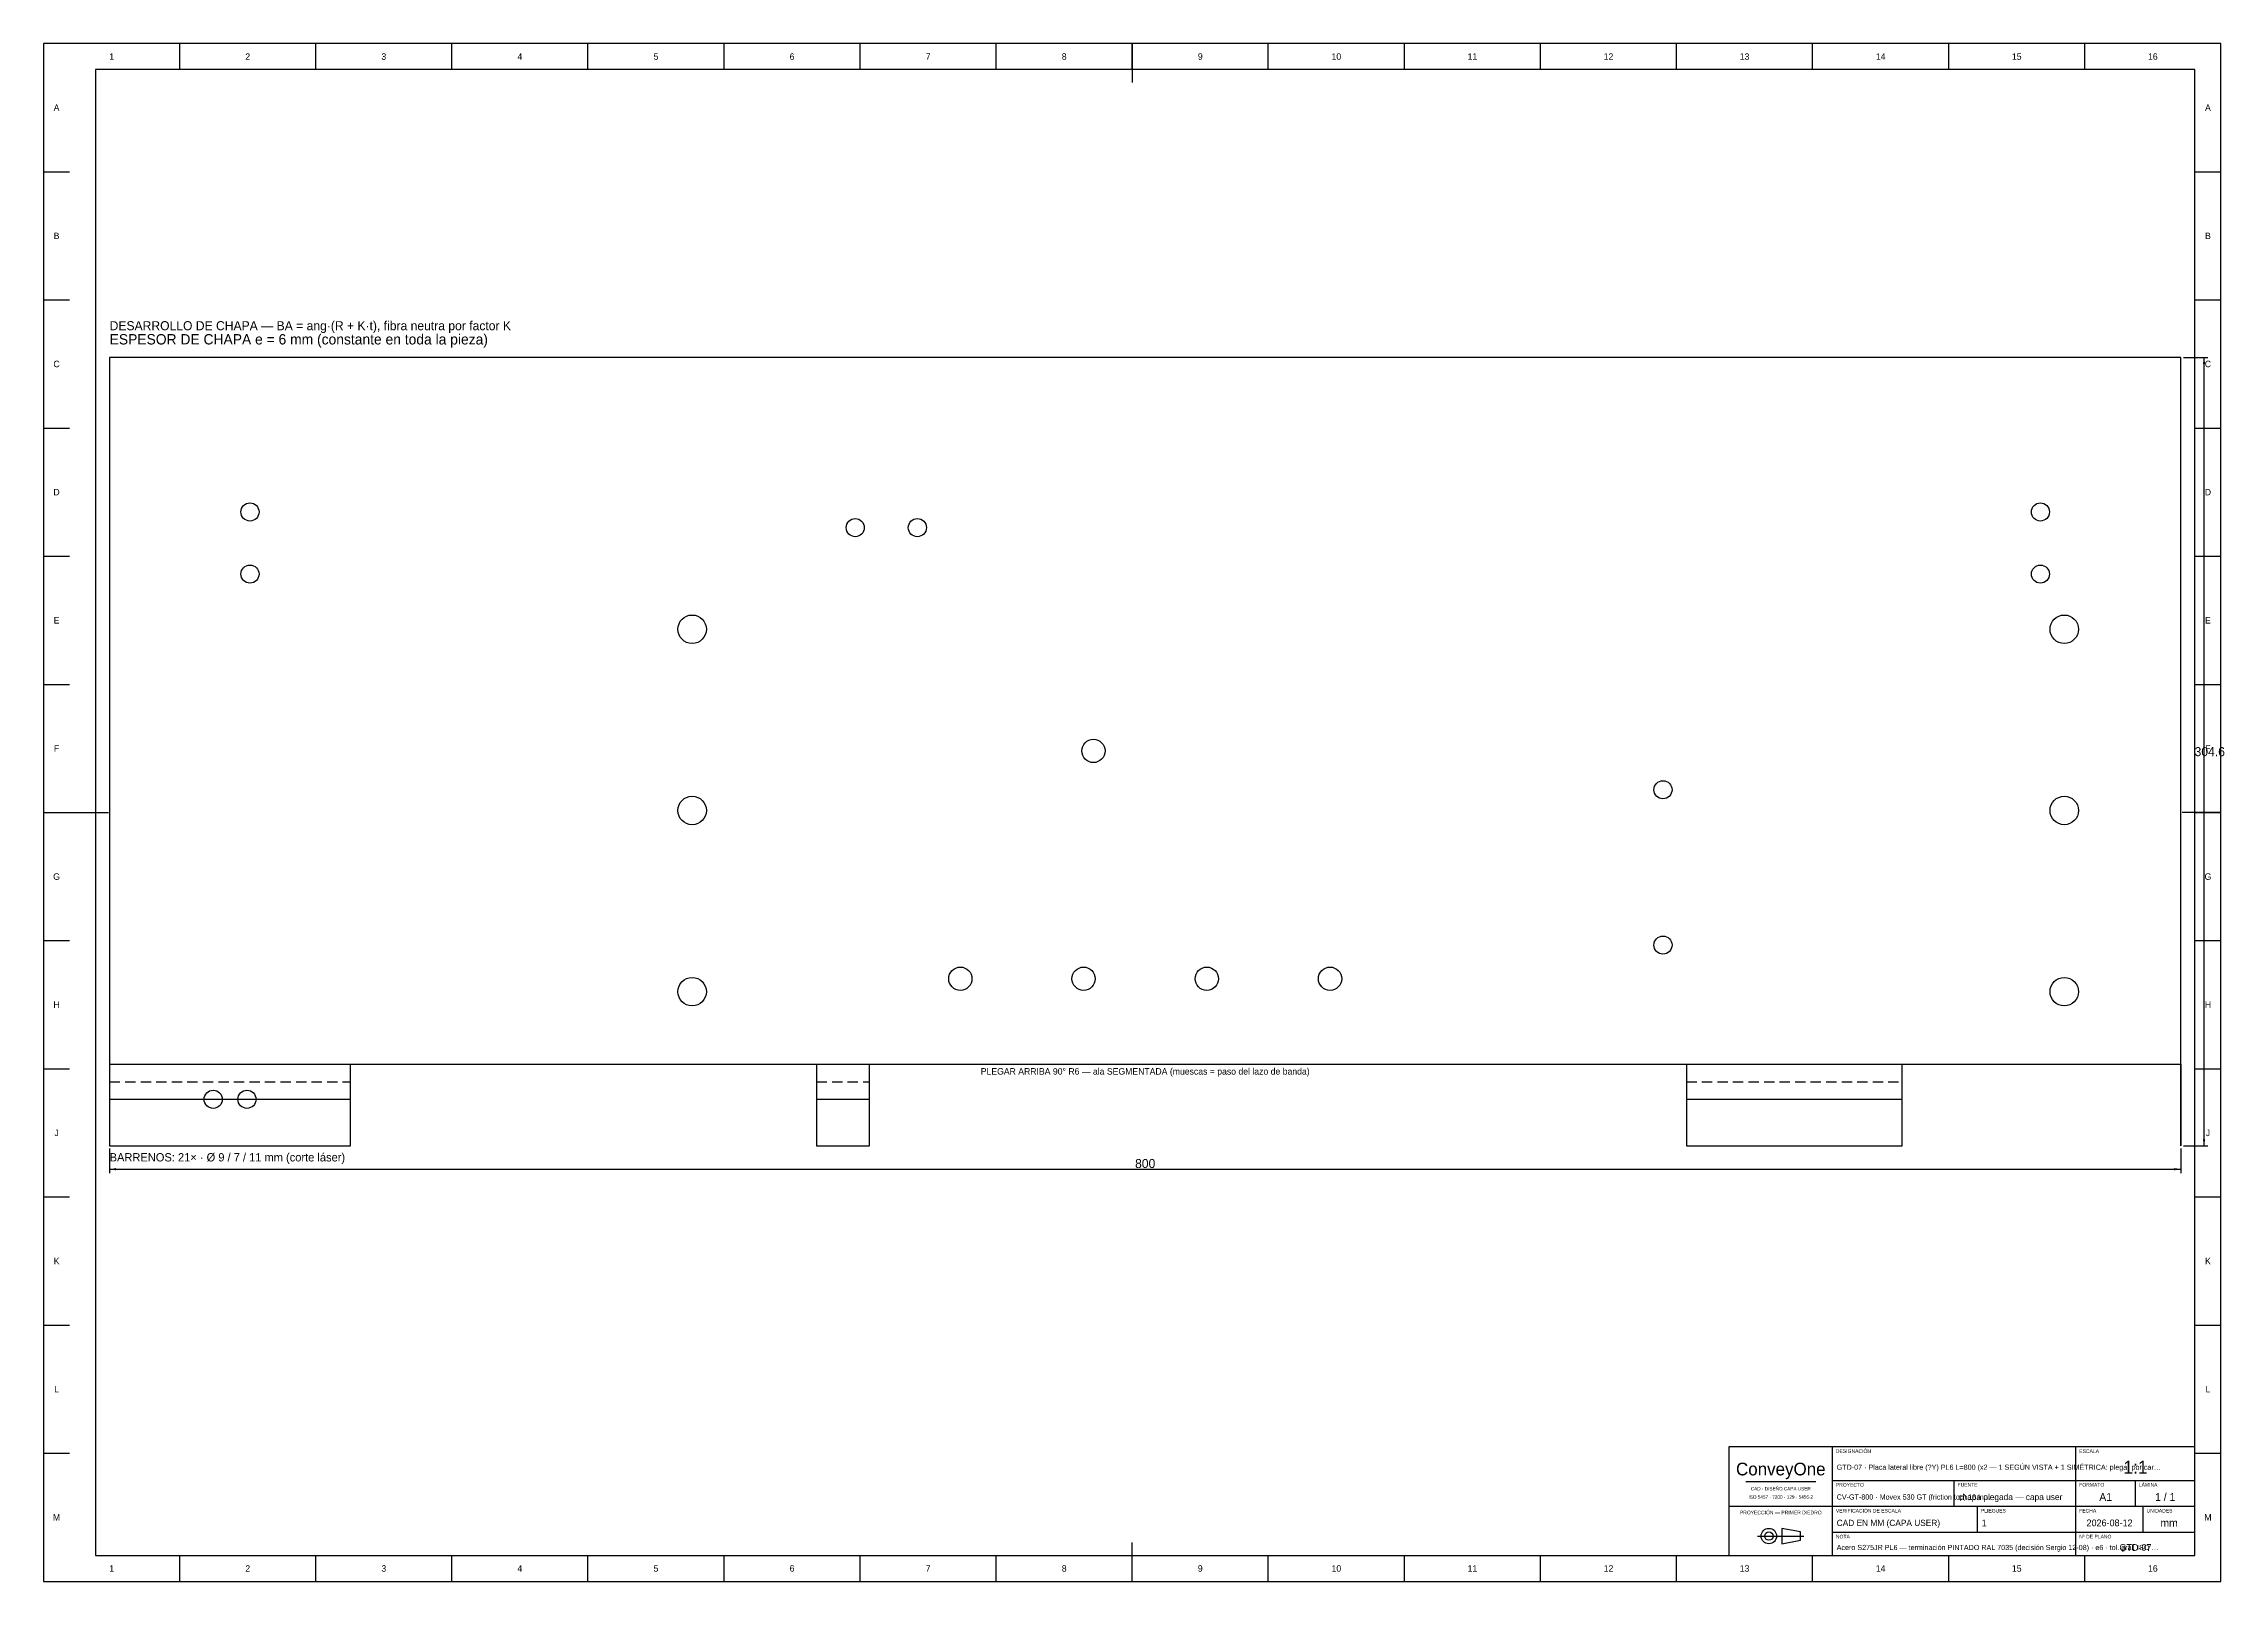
# Model space of a CAD drawing. Extents: x 0 to 842, y 0 to 594.
import ezdxf
from ezdxf.enums import TextEntityAlignment as Align

# ---------------------------------------------------------------- set-up
doc = ezdxf.new("R2010")
doc.units = 0
doc.linetypes.add('DASHED', pattern=[6, 4, -2])
for name, color, linetype in [('COTAS', 7, 'CONTINUOUS'), ('FINA', 7, 'CONTINUOUS'), ('NORMA', 7, 'CONTINUOUS'), ('PLIEGUE', 1, 'DASHED'), ('TEXTO', 7, 'CONTINUOUS'), ('VISIBLE', 7, 'CONTINUOUS')]:
    doc.layers.add(name, color=color, linetype=linetype)

msp = doc.modelspace()

# ---------------------------------------------------------------- linework, layer by layer
at = {"layer": 'COTAS'}
for p, q in [((826.5, 472.785), (836, 472.785)), ((834.5, 168.215), (834.5, 472.785)), ((25.5, 167.215), (25.5, 157.715)), ((825.5, 167.215), (825.5, 157.715)), ((826.5, 168.215), (836, 168.215)), ((25.5, 159.215), (825.5, 159.215))]:
    msp.add_line(p, q, dxfattribs=at)
for points in [[(834.5, 472.785), (834.95, 470.285), (834.05, 470.285)], [(834.5, 168.215), (834.95, 170.715), (834.05, 170.715)], [(25.5, 159.215), (28, 159.665), (28, 158.765)], [(825.5, 159.215), (823, 159.665), (823, 158.765)]]:
    msp.add_solid(points, dxfattribs=at)
at = {"layer": 'FINA'}
for p, q in [((841, 594), (0, 594)), ((0, 594), (0, 0)), ((52.5625, 584), (52.5625, 594)), ((105.125, 584), (105.125, 594)), ((157.6875, 584), (157.6875, 594)), ((210.25, 584), (210.25, 594)), ((262.8125, 584), (262.8125, 594)), ((315.375, 584), (315.375, 594)), ((367.9375, 584), (367.9375, 594)), ((420.5, 584), (420.5, 594)), ((473.0625, 584), (473.0625, 594)), ((525.625, 584), (525.625, 594)), ((578.1875, 584), (578.1875, 594)), ((630.75, 584), (630.75, 594)), ((683.3125, 584), (683.3125, 594)), ((735.875, 584), (735.875, 594)), ((788.4375, 584), (788.4375, 594)), ((841, 0), (841, 594)), ((0, 544.5), (10, 544.5)), ((831, 544.5), (841, 544.5)), ((0, 495), (10, 495)), ((831, 495), (841, 495)), ((0, 445.5), (10, 445.5)), ((831, 445.5), (841, 445.5)), ((0, 396), (10, 396)), ((831, 396), (841, 396)), ((0, 346.5), (10, 346.5)), ((831, 346.5), (841, 346.5)), ((0, 297), (10, 297)), ((831, 297), (841, 297)), ((0, 247.5), (10, 247.5)), ((831, 247.5), (841, 247.5)), ((0, 198), (10, 198)), ((25.5, 199.785), (118.55, 199.785)), ((298.55, 199.785), (318.95, 199.785)), ((634.53, 199.785), (717.85, 199.785)), ((831, 198), (841, 198)), ((25.5, 186.215), (118.55, 186.215)), ((298.55, 186.215), (318.95, 186.215)), ((634.53, 186.215), (717.85, 186.215)), ((0, 148.5), (10, 148.5)), ((831, 148.5), (841, 148.5)), ((0, 99), (10, 99)), ((831, 99), (841, 99)), ((0, 49.5), (10, 49.5)), ((831, 49.5), (841, 49.5)), ((657.5, 38.6), (684.5, 38.6)), ((691, 39), (785, 39)), ((738, 29), (738, 39)), ((785, 39), (831, 39)), ((808, 29), (808, 39)), ((651, 29), (691, 29)), ((691, 29), (785, 29)), ((747, 19), (747, 29)), ((785, 29), (831, 29)), ((811, 19), (811, 29)), ((662.03, 17.5), (679.97, 17.5)), ((691, 19), (785, 19)), ((785, 19), (831, 19)), ((52.5625, 0), (52.5625, 10)), ((105.125, 0), (105.125, 10)), ((157.6875, 0), (157.6875, 10)), ((210.25, 0), (210.25, 10)), ((262.8125, 0), (262.8125, 10)), ((315.375, 0), (315.375, 10)), ((367.9375, 0), (367.9375, 10)), ((420.5, 0), (420.5, 10)), ((473.0625, 0), (473.0625, 10)), ((525.625, 0), (525.625, 10)), ((578.1875, 0), (578.1875, 10)), ((630.75, 0), (630.75, 10)), ((683.3125, 0), (683.3125, 10)), ((735.875, 0), (735.875, 10)), ((788.4375, 0), (788.4375, 10)), ((0, 0), (841, 0))]:
    msp.add_line(p, q, dxfattribs=at)
at = {"layer": 'NORMA'}
for p, q in [((420.5, 594), (420.5, 579)), ((831, 584), (20, 584)), ((20, 584), (20, 10)), ((831, 10), (831, 584)), ((0, 297), (25, 297)), ((841, 297), (826, 297)), ((831, 52), (651, 52)), ((651, 52), (651, 10)), ((691, 10), (691, 52)), ((785, 10), (785, 52)), ((831, 10), (831, 52)), ((20, 10), (831, 10)), ((420.5, 0), (420.5, 15)), ((651, 10), (831, 10))]:
    msp.add_line(p, q, dxfattribs=at)
at = {"layer": 'PLIEGUE'}
for p, q in [((25.5, 193.005), (118.55, 193.005)), ((298.55, 193.005), (318.95, 193.005)), ((634.53, 193.005), (717.85, 193.005))]:
    msp.add_line(p, q, dxfattribs=at)
at = {"layer": 'TEXTO'}
for p, q in [((678.59, 19.11), (671.46, 20.49)), ((671.46, 20.49), (671.46, 14.51)), ((678.59, 15.89), (678.59, 19.11)), ((671.46, 14.51), (678.59, 15.89))]:
    msp.add_line(p, q, dxfattribs=at)
for radius in [2.99, 1.61]:
    msp.add_circle((666.4, 17.5), radius, dxfattribs=at)
at = {"layer": 'VISIBLE'}
for p, q in [((825.5, 472.785), (25.5, 472.785)), ((25.5, 472.785), (25.5, 168.215)), ((825.5, 168.215), (825.5, 472.785)), ((118.55, 168.215), (118.55, 199.785)), ((118.55, 199.785), (298.55, 199.785)), ((298.55, 199.785), (298.55, 168.215)), ((318.95, 168.215), (318.95, 199.785)), ((318.95, 199.785), (634.53, 199.785)), ((634.53, 199.785), (634.53, 168.215)), ((717.85, 168.215), (717.85, 199.785)), ((717.85, 199.785), (825.5, 199.785)), ((825.5, 199.785), (825.5, 168.215)), ((25.5, 168.215), (118.55, 168.215)), ((298.55, 168.215), (318.95, 168.215)), ((634.53, 168.215), (717.85, 168.215))]:
    msp.add_line(p, q, dxfattribs=at)
for centre, radius in [((79.7, 413.085), 3.5), ((771.3, 413.085), 3.5), ((313.5, 407.035), 3.5), ((337.5, 407.035), 3.5), ((79.7, 389.085), 3.5), ((771.3, 389.085), 3.5), ((250.5, 367.785), 5.5), ((780.5, 367.785), 5.5), ((405.5, 320.785), 4.5), ((250.5, 297.785), 5.5), ((625.5, 305.785), 3.5), ((780.5, 297.785), 5.5), ((625.5, 245.785), 3.5), ((354.1, 232.785), 4.5), ((401.7, 232.785), 4.5), ((449.3, 232.785), 4.5), ((496.9, 232.785), 4.5), ((250.5, 227.785), 5.5), ((780.5, 227.785), 5.5), ((65.5, 186.215), 3.5), ((78.55, 186.215), 3.5)]:
    msp.add_circle(centre, radius, dxfattribs=at)

# ---------------------------------------------------------------- texts
at = {"layer": 'COTAS'}
for s, p in [('304.6', (836.7, 320.5)), ('800', (425.5, 161.415))]:
    msp.add_text(s, height=3.5, dxfattribs=at).set_placement(p, align=Align.MIDDLE_CENTER)
at = {"layer": 'TEXTO'}
for s, height, p in [('1', 2.5, (26.2813, 589)), ('2', 2.5, (78.8438, 589)), ('3', 2.5, (131.4063, 589)), ('4', 2.5, (183.9688, 589)), ('5', 2.5, (236.5313, 589)), ('6', 2.5, (289.0938, 589)), ('7', 2.5, (341.6563, 589)), ('8', 2.5, (394.2188, 589)), ('9', 2.5, (446.7813, 589)), ('10', 2.5, (499.3438, 589)), ('11', 2.5, (551.9063, 589)), ('12', 2.5, (604.4688, 589)), ('13', 2.5, (657.0313, 589)), ('14', 2.5, (709.5938, 589)), ('15', 2.5, (762.1563, 589)), ('16', 2.5, (814.7188, 589)), ('A', 2.5, (5, 569.25)), ('A', 2.5, (836, 569.25)), ('B', 2.5, (5, 519.75)), ('B', 2.5, (836, 519.75)), ('C', 2.5, (5, 470.25)), ('C', 2.5, (836, 470.25)), ('D', 2.5, (5, 420.75)), ('D', 2.5, (836, 420.75)), ('E', 2.5, (5, 371.25)), ('E', 2.5, (836, 371.25)), ('F', 2.5, (5, 321.75)), ('F', 2.5, (836, 321.75)), ('G', 2.5, (5, 272.25)), ('G', 2.5, (836, 272.25)), ('H', 2.5, (5, 222.75)), ('H', 2.5, (836, 222.75)), ('PLEGAR ARRIBA 90° R6 — ala SEGMENTADA (muescas = paso del lazo de banda)', 2.5, (425.5, 197.005)), ('J', 2.5, (5, 173.25)), ('J', 2.5, (836, 173.25)), ('K', 2.5, (5, 123.75)), ('K', 2.5, (836, 123.75)), ('L', 2.5, (5, 74.25)), ('L', 2.5, (836, 74.25)), ('ConveyOne', 4.9, (671, 43.4)), ('1:1', 5, (808, 44.1)), ('CAD · DISEÑO CAPA USER', 1.3, (671, 35.8)), ('A1', 3, (796.5, 32.6)), ('1 / 1', 3, (819.5, 32.6)), ('M', 2.5, (5, 24.75)), ('PROYECCIÓN — PRIMER DIEDRO', 1.4, (671, 26.6)), ('ISO 5457 · 7200 · 129 · 5456-2', 1.3, (671, 32.6)), ('M', 2.5, (836, 24.75)), ('2026-08-12', 2.6, (798, 22.6)), ('mm', 3, (821, 22.6)), ('GTD-07', 2.6, (808, 13.1)), ('1', 2.5, (26.2813, 5)), ('2', 2.5, (78.8438, 5)), ('3', 2.5, (131.4063, 5)), ('4', 2.5, (183.9688, 5)), ('5', 2.5, (236.5313, 5)), ('6', 2.5, (289.0938, 5)), ('7', 2.5, (341.6563, 5)), ('8', 2.5, (394.2188, 5)), ('9', 2.5, (446.7813, 5)), ('10', 2.5, (499.3438, 5)), ('11', 2.5, (551.9063, 5)), ('12', 2.5, (604.4688, 5)), ('13', 2.5, (657.0313, 5)), ('14', 2.5, (709.5938, 5)), ('15', 2.5, (762.1563, 5)), ('16', 2.5, (814.7188, 5))]:
    msp.add_text(s, height=height, dxfattribs=at).set_placement(p, align=Align.MIDDLE_CENTER)
for s, height, p in [('DESARROLLO DE CHAPA — BA = ang·(R + K·t), fibra neutra por factor K', 3.5, (25.5, 483.285)), ('ESPESOR DE CHAPA e = 6 mm (constante en toda la pieza)', 4, (25.5, 477.785)), ('BARRENOS: 21× · Ø 9 / 7 / 11 mm (corte láser)', 3.2, (25.5, 162.215)), ('DESIGNACIÓN', 1.4, (692.3, 49.6)), ('ESCALA', 1.4, (786.3, 49.6)), ('PROYECTO', 1.4, (692.3, 36.6)), ('FUENTE', 1.4, (739.3, 36.6)), ('FORMATO', 1.4, (786.3, 36.6)), ('LÁMINA', 1.4, (809.3, 36.6)), ('VERIFICACIÓN DE ESCALA', 1.4, (692.3, 26.6)), ('PLIEGUES', 1.4, (748.3, 26.6)), ('FECHA', 1.4, (786.3, 26.6)), ('UNIDADES', 1.4, (812.3, 26.6)), ('NOTA', 1.4, (692.3, 16.6)), ('Nº DE PLANO', 1.4, (786.3, 16.6))]:
    msp.add_text(s, height=height, dxfattribs=at).set_placement(p)
for s, height, p in [('GTD-07 · Placa lateral libre (?Y) PL6 L=800 (x2 — 1 SEGÚN VISTA + 1 SIMÉTRICA: plegar por car…', 2, (692.6, 44.1)), ('CV-GT-800 · Movex 530 GT (friction top) 18 in…', 2, (692.6, 32.6)), ('chapa plegada — capa user', 2.4, (739.6, 32.6)), ('CAD EN MM (CAPA USER)', 2.4, (692.6, 22.6)), ('1', 2.6, (748.6, 22.6)), ('Acero S275JR PL6 — terminación PINTADO RAL 7035 (decisión Sergio 12-08) · e6 · tol. gral. ISO …', 2, (692.6, 13.1))]:
    msp.add_text(s, height=height, dxfattribs=at).set_placement(p, align=Align.MIDDLE_LEFT)

doc.saveas('drawing.dxf')
